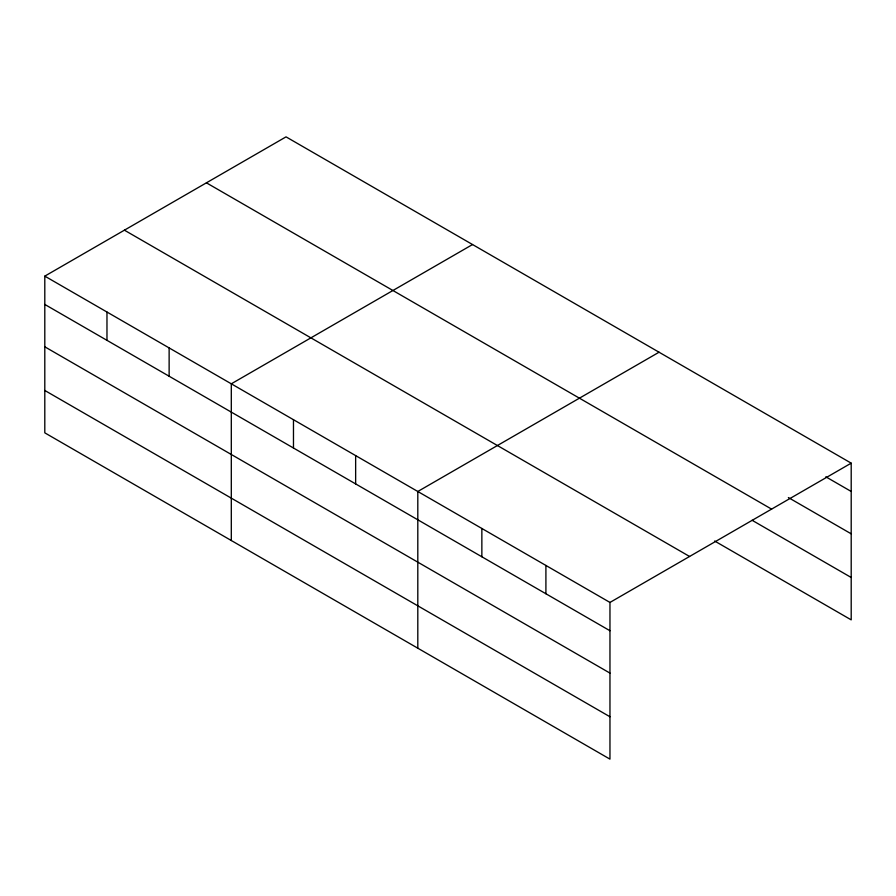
<?xml version="1.0" encoding="UTF-8"?>
<svg xmlns="http://www.w3.org/2000/svg" width="896" height="896" viewBox="0 0 896 896"><rect width="100%" height="100%" fill="white"/><g stroke="black" fill="none" stroke-linecap="round" stroke-linejoin="round"><path stroke-width="1.34" d="M44.8 276.136L609.963 602.437L609.963 759.136L44.8 432.846L44.8 276.136L286.037 136.864L851.2 463.154L851.2 619.864L714.638 541.016M472.539 244.541L231.302 383.813L231.302 540.523M659.042 352.218L417.805 491.49L417.805 648.2M609.963 602.437L851.2 463.154M825.821 476.806L851.2 491.456M788.357 497.549L851.2 533.826M206.427 182.829L771.59 509.118M752.102 520.274L851.2 577.483M124.41 230.182L689.573 556.472M44.8 304.438L609.963 630.739M44.8 346.808L609.963 673.109M44.8 390.466L609.963 716.766M545.91 565.454L545.91 593.757M481.858 528.472L481.858 556.774M355.645 455.605L355.645 483.907M293.474 419.709L293.474 448.011M169.131 347.928L169.131 376.23M106.971 312.032L106.971 340.334"/></g></svg>
